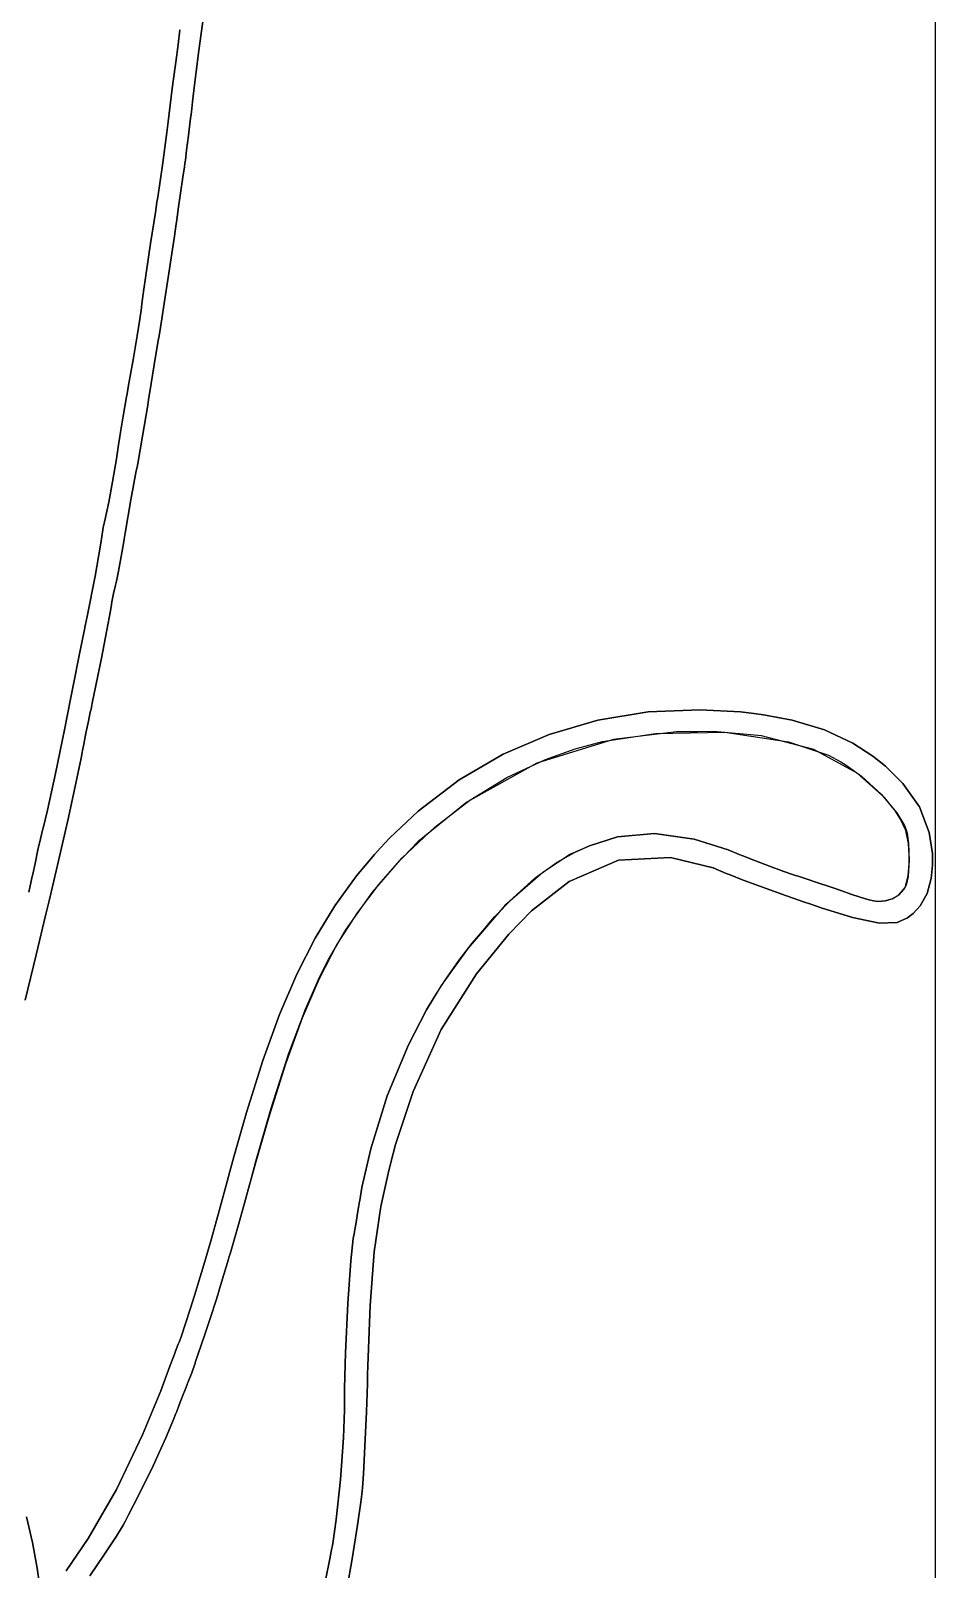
# Model space of a CAD drawing. Extents: x 0 to 13, y 0 to 16.7.
# Drawn here: x 9.69 to 12.96, y 3.2 to 8.77 of the extents above; entities that cross this region are included whole.
import ezdxf

# ---------------------------------------------------------------- set-up
doc = ezdxf.new("R2010")
doc.units = 0
doc.layers.get('0').update_dxf_attribs({"linetype": 'CONTINUOUS'})

msp = doc.modelspace()

# ---------------------------------------------------------------- linework, layer by layer
at = {"color": 7}
for points in [[(12.9583, 16.6667), (12.9583, 0), (0, 0)], [(9.66835, 5.26053), (9.70817, 5.42481), (9.74343, 5.57107), (9.75521, 5.61979), (9.76378, 5.65587), (9.78885, 5.76417), (9.82433, 5.92122), (9.85493, 6.06174), (9.87028, 6.13569), (9.87397, 6.15625), (9.87543, 6.16374), (9.87989, 6.18625), (9.88775, 6.22581), (9.89681, 6.26964), (9.90375, 6.30181), (9.90625, 6.3125), (9.91086, 6.33388), (9.92421, 6.398), (9.94396, 6.49701), (9.96332, 6.59864), (9.97613, 6.6684), (9.98019, 6.69168), (9.9815, 6.70031), (9.98867, 6.73736), (9.99425, 6.75939), (9.99479, 6.76042), (9.99528, 6.76124), (9.99832, 6.77533), (10.0053, 6.81174), (10.0148, 6.86415), (10.0233, 6.91135), (10.026, 6.92708), (10.0297, 6.94922), (10.0506, 7.07021), (10.07, 7.17399), (10.0729, 7.1875), (10.0755, 7.20107), (10.0929, 7.30013), (10.1114, 7.41228), (10.1146, 7.43229), (10.1177, 7.45236), (10.1343, 7.55838), (10.1489, 7.64561), (10.151, 7.65625), (10.1547, 7.67736), (10.1785, 7.82607), (10.2081, 8.02268), (10.2146, 8.06771), (10.2163, 8.08083), (10.2218, 8.12022), (10.2302, 8.17904), (10.2386, 8.23693), (10.244, 8.27408), (10.2458, 8.28646), (10.2473, 8.29839), (10.2519, 8.33425), (10.2587, 8.38737), (10.2653, 8.43956), (10.2695, 8.47319), (10.2708, 8.48438), (10.2735, 8.50836), (10.2821, 8.58024), (10.2964, 8.69493), (10.3126, 8.81765)], [(10.2279, 8.76888), (10.2211, 8.71565), (10.2188, 8.69792), (10.2162, 8.67865), (10.2001, 8.55729), (10.1846, 8.43599), (10.1823, 8.41667), (10.1799, 8.3974), (10.1643, 8.27929), (10.1476, 8.16385), (10.1448, 8.14583), (10.1391, 8.10861), (10.1219, 7.99681), (10.1057, 7.88932), (10.0949, 7.81511), (10.09, 7.77806), (10.0885, 7.76563), (10.0872, 7.75499), (10.0826, 7.72314), (10.073, 7.66292), (10.0582, 7.57596), (10.0419, 7.48383), (10.0365, 7.45313), (10.0343, 7.44168), (10.0226, 7.37267), (10.0119, 7.30681), (10.0104, 7.29688), (10.0074, 7.27701), (9.99789, 7.21744), (9.98367, 7.13465), (9.97011, 7.06164), (9.96218, 7.02294), (9.95936, 7.01144), (9.95806, 7.00624), (9.95063, 6.9694), (9.94374, 6.92893), (9.94271, 6.92188), (9.9406, 6.90603), (9.92144, 6.79362), (9.89242, 6.6474), (9.88542, 6.61458), (9.88254, 6.60107), (9.86328, 6.50667), (9.84293, 6.40343), (9.83957, 6.38542), (9.83236, 6.34842), (9.81, 6.23736), (9.77746, 6.08035), (9.74858, 5.947), (9.73383, 5.8826), (9.73019, 5.86979), (9.72863, 5.8641), (9.72374, 5.84381), (9.71457, 5.80365), (9.70383, 5.75499), (9.69542, 5.7161), (9.69271, 5.70313), (9.68972, 5.69021), (9.68099, 5.65132)], [(10.8323, 3.13667), (10.8502, 3.23958), (10.8694, 3.36208), (10.8825, 3.45378), (10.8864, 3.48438), (10.888, 3.49718), (10.8914, 3.5465), (10.8967, 3.64692), (10.9018, 3.77149), (10.9053, 3.87256), (10.9063, 3.90625), (10.9078, 3.96892), (10.9153, 4.15674), (10.9304, 4.35053), (10.9545, 4.51389), (10.9804, 4.63351), (10.9906, 4.6729), (11.0073, 4.73801), (11.0706, 4.92985), (11.1718, 5.15392), (11.2997, 5.35499), (11.4167, 5.49843), (11.4594, 5.54269), (11.4989, 5.58365), (11.6349, 5.68961), (11.8136, 5.76708), (12.0012, 5.77636), (12.1553, 5.73931), (12.2031, 5.71875), (12.2166, 5.71306), (12.2577, 5.6971), (12.3334, 5.66889), (12.4204, 5.63781), (12.4863, 5.61481), (12.5084, 5.60732), (12.5458, 5.59472), (12.6591, 5.55951), (12.7569, 5.53819), (12.8205, 5.54129), (12.8581, 5.55854), (12.8688, 5.56668), (12.8785, 5.57406), (12.904, 5.60157), (12.9286, 5.64572), (12.9431, 5.69987), (12.9479, 5.74843), (12.9479, 5.7646), (12.9479, 5.79015), (12.9365, 5.86664), (12.9015, 5.95888), (12.8415, 6.04411), (12.7782, 6.10667), (12.7552, 6.125), (12.7328, 6.14274), (12.6605, 6.18967), (12.5579, 6.23828), (12.4407, 6.27328), (12.3369, 6.29258), (12.3021, 6.29688), (12.2542, 6.30306), (12.1091, 6.31076), (11.9209, 6.30251), (11.7386, 6.27263), (11.5632, 6.2214), (11.3958, 6.14931), (11.2376, 6.05669), (11.0896, 5.94396), (10.9852, 5.84646), (10.9531, 5.81147), (10.9306, 5.78689), (10.8664, 5.70985), (10.788, 5.60189), (10.7165, 5.48443), (10.6502, 5.35422), (10.5878, 5.20796), (10.5277, 5.04243), (10.4684, 4.85444), (10.4226, 4.69428), (10.4083, 4.64063), (10.3987, 4.60514), (10.3696, 4.49869), (10.3402, 4.39324), (10.3141, 4.30344), (10.2926, 4.2321), (10.2854, 4.20833), (10.2806, 4.19293), (10.266, 4.14671), (10.248, 4.09076), (10.2334, 4.04676), (10.226, 4.02582), (10.224, 4.02083), (10.2218, 4.0159), (10.2156, 4.00022), (10.2041, 3.97071), (10.1911, 3.93636), (10.1813, 3.90989), (10.1781, 3.90104), (10.1585, 3.84722), (10.0929, 3.6881), (9.99799, 3.49078), (9.89551, 3.31326), (9.8164, 3.19635)], [(9.90169, 3.17904), (9.95285, 3.25315), (9.9981, 3.3226), (10.0221, 3.36176), (10.0292, 3.375), (10.0422, 3.39887), (10.0796, 3.47136), (10.1307, 3.57617), (10.1771, 3.67811), (10.205, 3.74354), (10.2135, 3.76563), (10.2164, 3.77344), (10.2252, 3.79665), (10.2371, 3.82775), (10.2477, 3.85514), (10.2534, 3.87007), (10.2552, 3.875), (10.2573, 3.87999), (10.2702, 3.91292), (10.2826, 3.94743), (10.2844, 3.95313), (10.2928, 3.97771), (10.3179, 4.05132), (10.341, 4.11979), (10.3569, 4.16878), (10.3659, 4.19846), (10.3688, 4.20833), (10.3711, 4.21615), (10.3867, 4.2685), (10.4034, 4.324), (10.4063, 4.33333), (10.4091, 4.34272), (10.4189, 4.37657), (10.438, 4.4439), (10.461, 4.52626), (10.4793, 4.5925), (10.4854, 4.61458), (10.5025, 4.67757), (10.5565, 4.86578), (10.6203, 5.06526), (10.6817, 5.22825), (10.7286, 5.33501), (10.7458, 5.36979), (10.7644, 5.40712), (10.828, 5.51519), (10.9237, 5.65056), (11.0311, 5.77453), (11.1489, 5.88585), (11.2756, 5.98324), (11.4094, 6.06549), (11.5489, 6.13118), (11.6561, 6.16943), (11.6927, 6.17914), (11.7549, 6.19553), (11.9468, 6.22428), (12.198, 6.22906), (12.4276, 6.19456), (12.573, 6.14643), (12.6166, 6.12185), (12.6364, 6.11068), (12.6918, 6.06999), (12.7626, 6.00521), (12.8195, 5.93733), (12.8475, 5.89236), (12.8531, 5.87603), (12.8569, 5.86431), (12.8621, 5.82693), (12.8643, 5.7659), (12.8599, 5.70763), (12.8536, 5.67578), (12.849, 5.66667), (12.8464, 5.66146), (12.8272, 5.64063), (12.8002, 5.62608), (12.7937, 5.62397), (12.79, 5.62294), (12.7789, 5.62007), (12.7653, 5.61778), (12.7512, 5.61762), (12.7347, 5.61979), (12.7141, 5.62478), (12.6875, 5.63276), (12.6532, 5.64421), (12.6203, 5.6556), (12.6094, 5.6594), (12.6007, 5.66238), (12.5747, 5.67122), (12.5336, 5.68506), (12.4913, 5.69911), (12.4627, 5.70844), (12.4531, 5.71149), (12.4426, 5.71485), (12.4112, 5.72569), (12.3589, 5.74479), (12.303, 5.76628), (12.2631, 5.78207), (12.25, 5.78749), (12.2101, 5.80371), (12.0863, 5.84244), (11.9431, 5.86344), (11.8098, 5.85064), (11.708, 5.8189), (11.6761, 5.80414), (11.6401, 5.78787), (11.5398, 5.72254), (11.4028, 5.60249), (11.2694, 5.44868), (11.1727, 5.31288), (11.1438, 5.26563), (11.1191, 5.22526), (11.0542, 5.09853), (10.9773, 4.91396), (10.9173, 4.72293), (10.8852, 4.5835), (10.8782, 4.53646), (10.8773, 4.53207), (10.8749, 4.51758), (10.8702, 4.48975), (10.8645, 4.45665), (10.8599, 4.43056), (10.8583, 4.42188), (10.8539, 4.39871), (10.8454, 4.31776), (10.8344, 4.16292), (10.8264, 3.98525), (10.8231, 3.85568), (10.8229, 3.8125), (10.8229, 3.77881), (10.8189, 3.67757), (10.8083, 3.52669), (10.793, 3.38226), (10.7807, 3.29531), (10.775, 3.26665), (10.7699, 3.24067), (10.754, 3.16271)], [(9.71875, 3.15625), (9.71181, 3.20617), (9.69467, 3.29861), (9.67258, 3.39204)]]:
    msp.add_lwpolyline(points, dxfattribs=at)
at = {"color": 0}
for points in [[(10.3126, 8.81765), (10.2964, 8.69493), (10.2821, 8.58024), (10.2735, 8.50836), (10.2708, 8.48438), (10.2695, 8.47319), (10.2653, 8.43956), (10.2587, 8.38737), (10.2519, 8.33425), (10.2473, 8.29839), (10.2458, 8.28646), (10.244, 8.27408), (10.2386, 8.23693), (10.2302, 8.17904), (10.2218, 8.12022), (10.2163, 8.08083), (10.2146, 8.06771), (10.2081, 8.02268), (10.1785, 7.82607), (10.1547, 7.67736), (10.151, 7.65625), (10.1489, 7.64561), (10.1343, 7.55838), (10.1177, 7.45236), (10.1146, 7.43229), (10.1114, 7.41228), (10.0929, 7.30013), (10.0755, 7.20107), (10.0729, 7.1875), (10.07, 7.17399), (10.0506, 7.07021), (10.0297, 6.94922), (10.026, 6.92708), (10.0233, 6.91135), (10.0148, 6.86415), (10.0053, 6.81174), (9.99832, 6.77533), (9.99528, 6.76124), (9.99479, 6.76042), (9.99425, 6.75939), (9.98867, 6.73736), (9.9815, 6.70031), (9.98019, 6.69168), (9.97613, 6.6684), (9.96332, 6.59864), (9.94396, 6.49701), (9.92421, 6.398), (9.91086, 6.33388), (9.90625, 6.3125), (9.90375, 6.30181), (9.89681, 6.26964), (9.88775, 6.22581), (9.87989, 6.18625), (9.87543, 6.16374), (9.87397, 6.15625), (9.87028, 6.13569), (9.85493, 6.06174), (9.82433, 5.92122), (9.78885, 5.76417), (9.76378, 5.65587), (9.75521, 5.61979), (9.74343, 5.57107), (9.70817, 5.42481), (9.66835, 5.26053)], [(9.68099, 5.65132), (9.68972, 5.69021), (9.69271, 5.70313), (9.69542, 5.7161), (9.70383, 5.75499), (9.71457, 5.80365), (9.72374, 5.84381), (9.72863, 5.8641), (9.73019, 5.86979), (9.73383, 5.8826), (9.74858, 5.947), (9.77746, 6.08035), (9.81, 6.23736), (9.83236, 6.34842), (9.83957, 6.38542), (9.84293, 6.40343), (9.86328, 6.50667), (9.88254, 6.60107), (9.88542, 6.61458), (9.89242, 6.6474), (9.92144, 6.79362), (9.9406, 6.90603), (9.94271, 6.92188), (9.94374, 6.92893), (9.95063, 6.9694), (9.95806, 7.00624), (9.95936, 7.01144), (9.96218, 7.02294), (9.97011, 7.06164), (9.98367, 7.13465), (9.99789, 7.21744), (10.0074, 7.27701), (10.0104, 7.29688), (10.0119, 7.30681), (10.0226, 7.37267), (10.0343, 7.44168), (10.0365, 7.45313), (10.0419, 7.48383), (10.0582, 7.57596), (10.073, 7.66292), (10.0826, 7.72314), (10.0872, 7.75499), (10.0885, 7.76563), (10.09, 7.77806), (10.0949, 7.81511), (10.1057, 7.88932), (10.1219, 7.99681), (10.1391, 8.10861), (10.1448, 8.14583), (10.1476, 8.16385), (10.1643, 8.27929), (10.1799, 8.3974), (10.1823, 8.41667), (10.1846, 8.43599), (10.2001, 8.55729), (10.2162, 8.67865), (10.2188, 8.69792), (10.2211, 8.71565), (10.2279, 8.76888)], [(9.8164, 3.19635), (9.89551, 3.31326), (9.99799, 3.49078), (10.0929, 3.6881), (10.1585, 3.84722), (10.1781, 3.90104), (10.1813, 3.90989), (10.1911, 3.93636), (10.2041, 3.97071), (10.2156, 4.00022), (10.2218, 4.0159), (10.224, 4.02083), (10.226, 4.02582), (10.2334, 4.04676), (10.248, 4.09076), (10.266, 4.14671), (10.2806, 4.19293), (10.2854, 4.20833), (10.2926, 4.2321), (10.3141, 4.30344), (10.3402, 4.39324), (10.3696, 4.49869), (10.3987, 4.60514), (10.4083, 4.64063), (10.4226, 4.69428), (10.4684, 4.85444), (10.5277, 5.04243), (10.5878, 5.20796), (10.6502, 5.35422), (10.7165, 5.48443), (10.788, 5.60189), (10.8664, 5.70985), (10.9306, 5.78689), (10.9531, 5.81147), (10.9852, 5.84646), (11.0896, 5.94396), (11.2376, 6.05669), (11.3958, 6.14931), (11.5632, 6.2214), (11.7386, 6.27263), (11.9209, 6.30251), (12.1091, 6.31076), (12.2542, 6.30306), (12.3021, 6.29688), (12.3369, 6.29258), (12.4407, 6.27328), (12.5579, 6.23828), (12.6605, 6.18967), (12.7328, 6.14274), (12.7552, 6.125), (12.7782, 6.10667), (12.8415, 6.04411), (12.9015, 5.95888), (12.9365, 5.86664), (12.9479, 5.79015), (12.9479, 5.7646), (12.9479, 5.74843), (12.9431, 5.69987), (12.9286, 5.64572), (12.904, 5.60157), (12.8785, 5.57406), (12.8688, 5.56668), (12.8581, 5.55854), (12.8205, 5.54129), (12.7569, 5.53819), (12.6591, 5.55951), (12.5458, 5.59472), (12.5084, 5.60732), (12.4863, 5.61481), (12.4204, 5.63781), (12.3334, 5.66889), (12.2577, 5.6971), (12.2166, 5.71306), (12.2031, 5.71875), (12.1553, 5.73931), (12.0012, 5.77636), (11.8136, 5.76708), (11.6349, 5.68961), (11.4989, 5.58365), (11.4594, 5.54269), (11.4167, 5.49843), (11.2997, 5.35499), (11.1718, 5.15392), (11.0706, 4.92985), (11.0073, 4.73801), (10.9906, 4.6729), (10.9804, 4.63351), (10.9545, 4.51389), (10.9304, 4.35053), (10.9153, 4.15674), (10.9078, 3.96892), (10.9063, 3.90625), (10.9053, 3.87256), (10.9018, 3.77149), (10.8967, 3.64692), (10.8914, 3.5465), (10.888, 3.49718), (10.8864, 3.48438), (10.8825, 3.45378), (10.8694, 3.36208), (10.8502, 3.23958), (10.8323, 3.13667)], [(10.754, 3.16271), (10.7699, 3.24067), (10.775, 3.26665), (10.7807, 3.29531), (10.793, 3.38226), (10.8083, 3.52669), (10.8189, 3.67757), (10.8229, 3.77881), (10.8229, 3.8125), (10.8231, 3.85568), (10.8264, 3.98525), (10.8344, 4.16292), (10.8454, 4.31776), (10.8539, 4.39871), (10.8583, 4.42188), (10.8599, 4.43056), (10.8645, 4.45665), (10.8702, 4.48975), (10.8749, 4.51758), (10.8773, 4.53207), (10.8782, 4.53646), (10.8852, 4.5835), (10.9173, 4.72293), (10.9773, 4.91396), (11.0542, 5.09853), (11.1191, 5.22526), (11.1438, 5.26563), (11.1553, 5.28429), (11.191, 5.33963), (11.2357, 5.40354), (11.2847, 5.46647), (11.3295, 5.51997), (11.3448, 5.53749), (11.3655, 5.56125), (11.4307, 5.62972), (11.5116, 5.70247), (11.5918, 5.75944), (11.6544, 5.79432), (11.6761, 5.80414), (11.708, 5.8189), (11.8098, 5.85064), (11.9431, 5.86344), (12.0863, 5.84244), (12.2101, 5.80371), (12.25, 5.78749), (12.2631, 5.78207), (12.303, 5.76628), (12.3589, 5.74479), (12.4112, 5.72569), (12.4426, 5.71485), (12.4531, 5.71149), (12.4627, 5.70844), (12.4913, 5.69911), (12.5336, 5.68506), (12.5747, 5.67122), (12.6007, 5.66238), (12.6094, 5.6594), (12.6203, 5.6556), (12.6532, 5.64421), (12.6875, 5.63276), (12.7141, 5.62478), (12.7347, 5.61979), (12.7512, 5.61762), (12.7653, 5.61778), (12.7789, 5.62007), (12.79, 5.62294), (12.7937, 5.62397), (12.8025, 5.62674), (12.8272, 5.64074), (12.8491, 5.66824), (12.8609, 5.70985), (12.8646, 5.75407), (12.8646, 5.76878), (12.8646, 5.78342), (12.8617, 5.82726), (12.8519, 5.87397), (12.8333, 5.91525), (12.812, 5.94732), (12.8041, 5.95731), (12.7763, 5.99169), (12.6759, 6.08117), (12.5199, 6.16656), (12.3297, 6.21588), (12.1566, 6.23144), (12.099, 6.23122), (12.0231, 6.23107), (11.7955, 6.20253), (11.5177, 6.11774), (11.2649, 5.97667), (11.0884, 5.83344), (11.0365, 5.77919), (11.0133, 5.75515), (10.9472, 5.67974), (10.868, 5.57601), (10.7967, 5.46354), (10.7312, 5.33794), (10.6694, 5.19467), (10.6093, 5.02935), (10.5486, 4.83746), (10.5006, 4.67046), (10.4854, 4.61458), (10.4793, 4.5925), (10.461, 4.52626), (10.438, 4.4439), (10.4189, 4.37657), (10.4091, 4.34272), (10.4063, 4.33333), (10.4034, 4.324), (10.3867, 4.2685), (10.3711, 4.21615), (10.3688, 4.20833), (10.3659, 4.19846), (10.3569, 4.16878), (10.341, 4.11979), (10.3179, 4.05132), (10.2928, 3.97771), (10.2844, 3.95313), (10.2826, 3.94743), (10.2702, 3.91292), (10.2573, 3.87999), (10.2552, 3.875), (10.2534, 3.87007), (10.2477, 3.85514), (10.2371, 3.82775), (10.2252, 3.79665), (10.2164, 3.77344), (10.2135, 3.76563), (10.205, 3.74354), (10.1771, 3.67811), (10.1307, 3.57617), (10.0796, 3.47136), (10.0422, 3.39887), (10.0292, 3.375), (10.0221, 3.36176), (9.9981, 3.3226), (9.95285, 3.25315), (9.90169, 3.17904)], [(9.67258, 3.39204), (9.69467, 3.29861), (9.71181, 3.20617), (9.71875, 3.15625)]]:
    msp.add_lwpolyline(points, dxfattribs=at)

doc.saveas('drawing.dxf')
